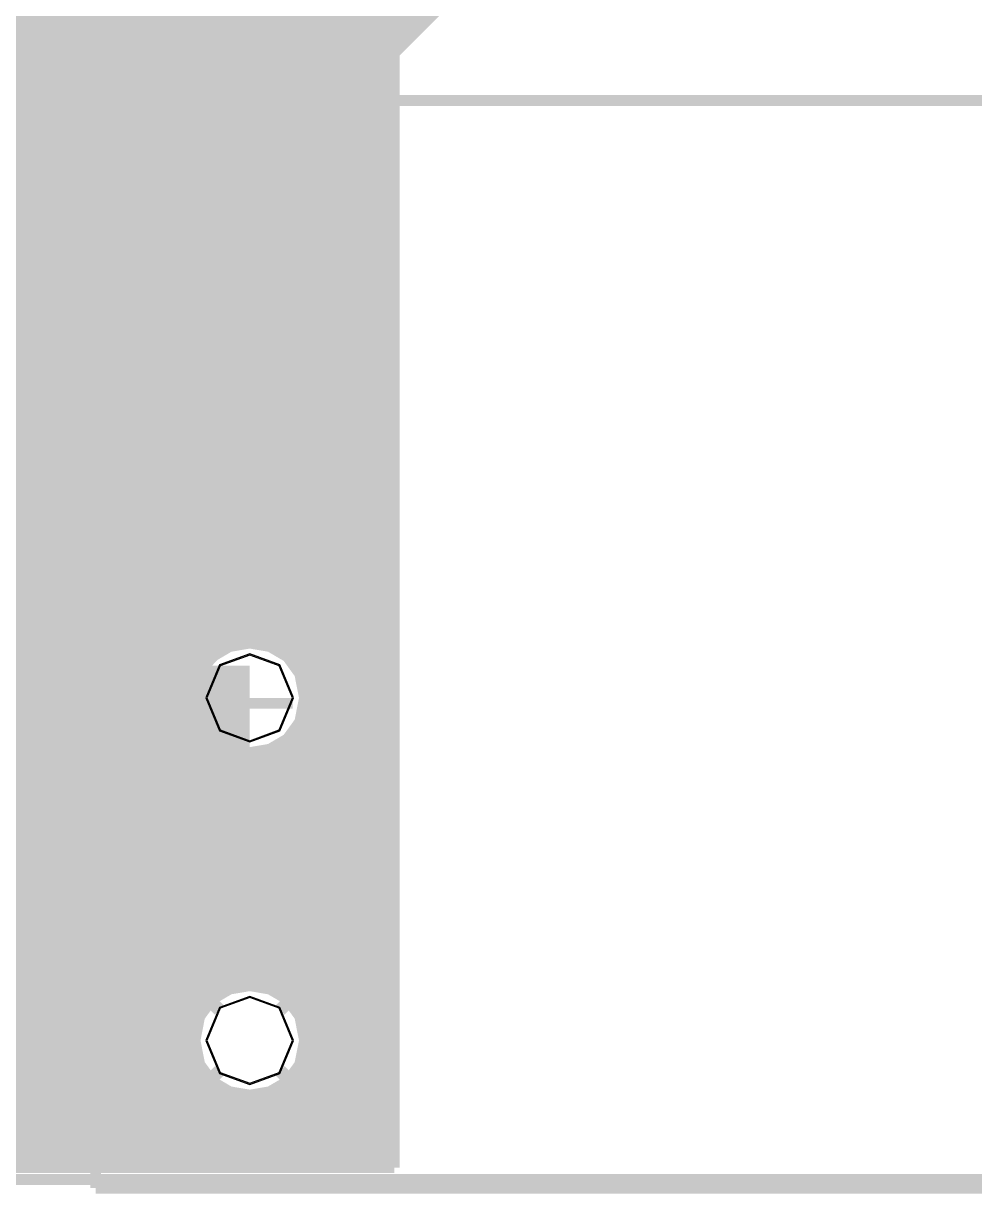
# Model space of a CAD drawing. Extents: x 0.2 to 4.14, y 0.2 to 4.15.
# Drawn here: x 1.392 to 2.266, y 0.198 to 1.274 of the extents above; entities that cross this region are included whole.
import ezdxf

# ---------------------------------------------------------------- set-up
doc = ezdxf.new("R2010")
doc.units = 0
doc.layers.get('0').update_dxf_attribs({"linetype": 'CONTINUOUS'})

msp = doc.modelspace()

# ---------------------------------------------------------------- linework, layer by layer
at = {"color": 232, "const_width": 0.01}
for points in [[(1.22705, 0.961481), (2.05268, 1.78711)], [(1.22591, 0.947646), (2.05268, 1.77442)], [(1.21669, 0.989312), (1.95936, 1.73199)], [(1.22163, 0.981554), (1.96733, 1.72721)], [(1.22521, 0.972385), (1.97803, 1.72521)], [(0.588975, 0.221625), (2.05268, 1.68528)], [(0.601725, 0.221625), (2.05268, 1.67258)], [(0.512642, 0.221625), (1.95031, 1.65929)], [(0.614421, 0.221625), (2.05268, 1.65983)], [(0.525336, 0.221625), (1.94976, 1.64606)], [(0.538086, 0.221625), (1.95329, 1.63683)], [(1.18484, 1.00836), (1.80826, 1.63183)], [(0.550781, 0.221625), (1.9591, 1.62989)], [(0.563531, 0.221625), (1.96696, 1.62506)], [(0.576226, 0.221625), (1.97749, 1.62283)], [(1.19482, 1.00564), (1.81435, 1.62517)], [(1.20334, 1.00141), (1.82254, 1.62061)], [(1.21061, 0.995985), (1.83356, 1.61892)], [(0.627169, 0.221625), (2.00483, 1.59928)], [(0.639865, 0.221625), (2.00526, 1.58697)], [(0.652615, 0.221625), (2.00917, 1.57818)], [(0.665364, 0.221625), (2.01525, 1.57156)], [(0.67806, 0.221625), (2.02349, 1.567)], [(0.910753, 0.428819), (2.05268, 1.57075)], [(1.73281, 1.24615), (2.05268, 1.56603)], [(0.899414, 0.430231), (2.03461, 1.56543)], [(0.561632, 0.42334), (1.66824, 1.52994)], [(1.15511, 1.00412), (1.67779, 1.52681)], [(1.17258, 1.00884), (1.69114, 1.5274)], [(0.560221, 0.447428), (1.49864, 1.38585)], [(0.561415, 0.435872), (1.51292, 1.38737)], [(1.73281, 0.221625), (1.73281, 1.24615)], [(0.919379, 0.42475), (1.73281, 1.23812)], [(0.926107, 0.418728), (1.73281, 1.22542)], [(0.930989, 0.410915), (1.73281, 1.21267)], [(0.933649, 0.400825), (1.73281, 1.19998)], [(0.931749, 0.386231), (1.73281, 1.18723)], [(0.779893, 0.221625), (1.73281, 1.17448)], [(0.792643, 0.221625), (1.73281, 1.16178)], [(0.805339, 0.221625), (1.73281, 1.14903)], [(0.818088, 0.221625), (1.73281, 1.13634)], [(0.830783, 0.221625), (1.73281, 1.12359)], [(0.843533, 0.221625), (1.73281, 1.11084)], [(0.856282, 0.221625), (1.73281, 1.09814)], [(0.868978, 0.221625), (1.73281, 1.08539)], [(0.881728, 0.221625), (1.73281, 1.0727)], [(0.894476, 0.221625), (1.73281, 1.05995)], [(0.907172, 0.221625), (1.73281, 1.0472)], [(0.919922, 0.221625), (1.73281, 1.03451)], [(0.932617, 0.221625), (1.73281, 1.02176)], [(0.945367, 0.221625), (1.73281, 1.00906)], [(1.15956, 0.423068), (1.73281, 0.996311)], [(1.17464, 0.425456), (1.73281, 0.983561)], [(1.18484, 0.422906), (1.73281, 0.970865)], [(1.19276, 0.418132), (1.73281, 0.958117)], [(1.19889, 0.411513), (1.73281, 0.945421)], [(1.20307, 0.402994), (1.73281, 0.932671)], [(1.20464, 0.391818), (1.73281, 0.919922)], [(1.0472, 0.221625), (1.73281, 0.907226)], [(1.0599, 0.221625), (1.73281, 0.894476)], [(1.27555, 0.424533), (1.73281, 0.881728)], [(1.28754, 0.423774), (1.73281, 0.869032)], [(1.57167, 0.695204), (1.73281, 0.856282)], [(1.59256, 0.703342), (1.73281, 0.843588)], [(1.60553, 0.703614), (1.73281, 0.830838)], [(1.61594, 0.701281), (1.73281, 0.818088)], [(1.62478, 0.697374), (1.73281, 0.805393)], [(1.63232, 0.692165), (1.73281, 0.792643)], [(1.63867, 0.685818), (1.73281, 0.779947)], [(1.64388, 0.678276), (1.73281, 0.767199)], [(1.64779, 0.669487), (1.73281, 0.754449)], [(1.65007, 0.659017), (1.73281, 0.741753)], [(1.64979, 0.64605), (1.73281, 0.729004)], [(1.64154, 0.625054), (1.73281, 0.716308)], [(1.25081, 0.221625), (1.73281, 0.703558)], [(1.26356, 0.221625), (1.73281, 0.69081)], [(1.27631, 0.221625), (1.73281, 0.678114)], [(1.2965, 0.420031), (1.55832, 0.681858)], [(1.28901, 0.221625), (1.73281, 0.665364)], [(1.30176, 0.221625), (1.73281, 0.652669)], [(1.30349, 0.414279), (1.55018, 0.660969)], [(1.3087, 0.406739), (1.54992, 0.648003)], [(1.31179, 0.397136), (1.55225, 0.637532)], [(1.31445, 0.221625), (1.73281, 0.639919)], [(1.16173, 0.221625), (1.56136, 0.621203)], [(1.31103, 0.383681), (1.55615, 0.628743)], [(1.3272, 0.221625), (1.73281, 0.627169)], [(1.17448, 0.221625), (1.56771, 0.614854)], [(1.18718, 0.221625), (1.57525, 0.609646)], [(1.23812, 0.221625), (1.62847, 0.611979)], [(1.33995, 0.221625), (1.73281, 0.614475)], [(1.19992, 0.221625), (1.58404, 0.60574)], [(1.21267, 0.221625), (1.59451, 0.603461)], [(1.22537, 0.221625), (1.60747, 0.603733)], [(1.35265, 0.221625), (1.73281, 0.601725)], [(1.3654, 0.221625), (1.73281, 0.589031)], [(1.37809, 0.221625), (1.73281, 0.576281)], [(1.39085, 0.221625), (1.73281, 0.563531)], [(1.4036, 0.221625), (1.73281, 0.550836)], [(1.57904, 0.384386), (1.73281, 0.538086)], [(1.59619, 0.388781), (1.73281, 0.52539)], [(1.60835, 0.388238), (1.73281, 0.512642)], [(1.61833, 0.385471), (1.73281, 0.499892)], [(1.62679, 0.381185), (1.73281, 0.487196)], [(1.634, 0.375706), (1.73281, 0.474447)], [(1.64008, 0.369032), (1.73281, 0.461751)], [(1.64497, 0.361219), (1.73281, 0.449001)], [(1.64854, 0.352051), (1.73281, 0.436253)], [(1.65028, 0.341038), (1.73281, 0.423557)], [(1.64903, 0.32704), (1.73281, 0.410807)], [(1.55632, 0.221625), (1.73281, 0.398113)], [(1.56901, 0.221625), (1.73281, 0.385362)], [(1.58176, 0.221625), (1.73281, 0.372613)], [(1.41629, 0.221625), (1.55414, 0.359483)], [(1.59451, 0.221625), (1.73281, 0.359918)], [(1.42904, 0.221625), (1.54975, 0.342339)], [(1.60721, 0.221625), (1.73281, 0.347168)], [(1.44174, 0.221625), (1.55035, 0.330186)], [(1.61996, 0.221625), (1.73281, 0.334472)], [(1.45449, 0.221625), (1.55306, 0.320204)], [(1.63265, 0.221625), (1.73281, 0.321724)], [(1.46724, 0.221625), (1.55735, 0.31174)], [(1.6454, 0.221625), (1.73281, 0.308974)], [(1.47993, 0.221625), (1.56282, 0.304525)], [(1.49268, 0.221625), (1.5695, 0.298449)], [(1.65815, 0.221625), (1.73281, 0.296278)], [(1.50538, 0.221625), (1.57736, 0.293565)], [(1.51813, 0.221625), (1.58653, 0.290039)], [(1.53088, 0.221625), (1.5975, 0.288249)], [(1.54357, 0.221625), (1.61149, 0.289551)], [(1.67085, 0.221625), (1.73281, 0.283529)], [(1.6836, 0.221625), (1.73281, 0.270833)], [(1.69629, 0.221625), (1.73281, 0.258083)], [(1.70904, 0.221625), (1.73281, 0.245389)], [(1.72179, 0.221625), (1.73281, 0.232639)], [(0.213325, 0.221625), (1.73281, 0.221625)]]:
    msp.add_lwpolyline(points, dxfattribs=at)
at = {"color": 60}
for points, const_width in [([(1.22635, 0.949653), (2.0504, 1.77371)], 0.01), ([(1.21598, 0.990235), (1.95856, 1.73275)], 0.01), ([(1.22108, 0.982585), (1.96619, 1.72771)], 0.01), ([(1.22694, 0.962999), (1.99419, 1.73025)], 0.01), ([(1.22483, 0.973633), (1.97646, 1.72526)], 0.01), ([(0.600097, 0.221625), (2.05072, 1.67219)], 0.01), ([(0.511014, 0.221625), (1.95107, 1.66163)], 0.01), ([(0.612847, 0.221625), (2.05078, 1.65956)], 0.01), ([(0.523762, 0.221625), (1.94954, 1.6474)], 0.01), ([(0.536458, 0.221625), (1.95269, 1.63786)], 0.01), ([(0.549208, 0.221625), (1.95822, 1.63064)], 0.01), ([(1.18343, 1.00857), (1.80767, 1.63281)], 0.01), ([(0.561957, 0.221625), (1.96582, 1.62549)], 0.01), ([(0.574653, 0.221625), (1.97597, 1.62294)], 0.01), ([(0.587403, 0.221625), (1.99274, 1.62696)], 0.01), ([(1.19368, 1.00608), (1.81347, 1.62592)], 0.01), ([(1.20237, 1.00201), (1.8214, 1.62104)], 0.01), ([(1.20974, 0.99669), (1.83197, 1.61892)], 0.01), ([(0.625597, 0.221625), (2.00526, 1.60129)], 0.01), ([(0.638292, 0.221625), (2.00493, 1.58826)], 0.01), ([(0.651042, 0.221625), (2.00851, 1.5791)], 0.01), ([(0.663738, 0.221625), (2.01438, 1.57226)], 0.01), ([(0.676486, 0.221625), (2.02229, 1.56743)], 0.01), ([(0.909506, 0.429199), (2.05106, 1.57075)], 0.01), ([(1.73281, 1.24929), (2.05106, 1.5676)], 0.01), ([(0.897678, 0.430067), (2.03299, 1.56538)], 0.01), ([(0.561686, 0.424968), (1.66715, 1.53049)], 0.01), ([(1.1518, 1.00239), (1.67649, 1.52707)], 0.01), ([(1.17079, 1.00868), (1.68907, 1.52696)], 0.01), ([(0.560004, 0.448839), (1.49724, 1.38596)], 0.01), ([(0.561307, 0.437338), (1.51074, 1.38677)], 0.01), ([(1.73281, 0.221625), (1.73281, 1.24929)], 0.01), ([(0.918403, 0.425347), (1.73281, 1.23975)], 0.01), ([(0.925347, 0.419542), (1.73281, 1.227)], 0.01), ([(0.930501, 0.412001), (1.73281, 1.21425)], 0.01), ([(0.933485, 0.402235), (1.73281, 1.20155)], 0.01), ([(0.932563, 0.388564), (1.73281, 1.1888)], 0.01), ([(0.778321, 0.221625), (1.73281, 1.17611)], 0.01), ([(0.791015, 0.221625), (1.73281, 1.16336)], 0.01), ([(0.803765, 0.221625), (1.73281, 1.15061)], 0.01), ([(0.816515, 0.221625), (1.73281, 1.13791)], 0.01), ([(0.82921, 0.221625), (1.73281, 1.12516)], 0.01), ([(0.84196, 0.221625), (1.73281, 1.11247)], 0.01), ([(0.854656, 0.221625), (1.73281, 1.09972)], 0.01), ([(0.867404, 0.221625), (1.73281, 1.08697)], 0.01), ([(0.880154, 0.221625), (1.73281, 1.07427)], 0.01), ([(0.89285, 0.221625), (1.73281, 1.06152)], 0.01), ([(0.905599, 0.221625), (1.73281, 1.04883)], 0.01), ([(0.918294, 0.221625), (1.73281, 1.03608)], 0.01), ([(0.931044, 0.221625), (1.73281, 1.02333)], 0.01), ([(0.943793, 0.221625), (1.73281, 1.01063)], 0.01), ([(1.15652, 0.421604), (1.73281, 0.997885)], 0.01), ([(1.17318, 0.42551), (1.73281, 0.985189)], 0.01), ([(1.18376, 0.423394), (1.73281, 0.972439)], 0.01), ([(1.19189, 0.418836), (1.73281, 0.95969)], 0.01), ([(1.19819, 0.412435), (1.73281, 0.946994)], 0.01), ([(1.20269, 0.404189), (1.73281, 0.934244)], 0.01), ([(1.2047, 0.393446), (1.73281, 0.92155)], 0.01), ([(1.19998, 0.375976), (1.73281, 0.9088)], 0.01), ([(1.05832, 0.221625), (1.73281, 0.89605)], 0.01), ([(1.27365, 0.424208), (1.73281, 0.883356)], 0.01), ([(1.28624, 0.424044), (1.73281, 0.870606)], 0.01), ([(1.29546, 0.420572), (1.73281, 0.85791)], 0.01), ([(1.59065, 0.703017), (1.73281, 0.845161)], 0.01), ([(1.60406, 0.703722), (1.73281, 0.832411)], 0.01), ([(1.61475, 0.70166), (1.73281, 0.819715)], 0.01), ([(1.62375, 0.697971), (1.73281, 0.806967)], 0.01), ([(1.6314, 0.692871), (1.73281, 0.794271)], 0.01), ([(1.63792, 0.686686), (1.73281, 0.781521)], 0.01), ([(1.64328, 0.679308), (1.73281, 0.768772)], 0.01), ([(1.64735, 0.670628), (1.73281, 0.756076)], 0.01), ([(1.6499, 0.660428), (1.73281, 0.743326)], 0.01), ([(1.65007, 0.64784), (1.73281, 0.730632)], 0.01), ([(1.6441, 0.629178), (1.73281, 0.717882)], 0.01), ([(1.24924, 0.221625), (1.73281, 0.705132)], 0.01), ([(1.26199, 0.221625), (1.73281, 0.692437)], 0.01), ([(1.27468, 0.221625), (1.73281, 0.679688)], 0.01), ([(1.28743, 0.221625), (1.73281, 0.666992)], 0.01), ([(1.30273, 0.415093), (1.55051, 0.662869)], 0.01), ([(1.30013, 0.221625), (1.73281, 0.654243)], 0.01), ([(1.30816, 0.407824), (1.54981, 0.649414)], 0.01), ([(1.31288, 0.221625), (1.73281, 0.641493)], 0.01), ([(1.31152, 0.398438), (1.55181, 0.638781)], 0.01), ([(1.16016, 0.221625), (1.56065, 0.622071)], 0.01), ([(1.31152, 0.385742), (1.55556, 0.629775)], 0.01), ([(1.32563, 0.221625), (1.73281, 0.628797)], 0.01), ([(1.17285, 0.221625), (1.56683, 0.615614)], 0.01), ([(1.1856, 0.221625), (1.57422, 0.610243)], 0.01), ([(1.23649, 0.221625), (1.62435, 0.609429)], 0.01), ([(1.33832, 0.221625), (1.73281, 0.616049)], 0.01), ([(1.19835, 0.221625), (1.58285, 0.606174)], 0.01), ([(1.21105, 0.221625), (1.5931, 0.603624)], 0.01), ([(1.2238, 0.221625), (1.60563, 0.603461)], 0.01), ([(1.35107, 0.221625), (1.73281, 0.603353)], 0.01), ([(1.36377, 0.221625), (1.73281, 0.590603)], 0.01), ([(1.37652, 0.221625), (1.73281, 0.577854)], 0.01), ([(1.38926, 0.221625), (1.73281, 0.565158)], 0.01), ([(1.40196, 0.221625), (1.73281, 0.552408)], 0.01), ([(1.5759, 0.382813), (1.73281, 0.539714)], 0.01), ([(1.59446, 0.388618), (1.73281, 0.526964)], 0.01), ([(1.60699, 0.388456), (1.73281, 0.514214)], 0.01), ([(1.61719, 0.385906), (1.73281, 0.501519)], 0.01), ([(1.62582, 0.381836), (1.73281, 0.488769)], 0.01), ([(1.63319, 0.376465), (1.73281, 0.476074)], 0.01), ([(1.63938, 0.369954), (1.73281, 0.463325)], 0.01), ([(1.64442, 0.36225), (1.73281, 0.450575)], 0.01), ([(1.64817, 0.353244), (1.73281, 0.437879)], 0.01), ([(1.65017, 0.342557), (1.73281, 0.425131)], 0.01), ([(1.64947, 0.329101), (1.73281, 0.412435)], 0.01), ([(1.55469, 0.221625), (1.73281, 0.399685)], 0.01), ([(1.56743, 0.221625), (1.73281, 0.386936)], 0.01), ([(1.56435, 0.374186), (1.57215, 0.366428)], 0.01181), ([(1.58018, 0.221625), (1.73281, 0.37424)], 0.01), ([(1.63558, 0.374186), (1.62782, 0.366428)], 0.01181), ([(1.41471, 0.221625), (1.55578, 0.362685)], 0.01), ([(1.59289, 0.221625), (1.73281, 0.36149)], 0.01), ([(1.4274, 0.221625), (1.54992, 0.344129)], 0.01), ([(1.60563, 0.221625), (1.73281, 0.348796)], 0.01), ([(1.44015, 0.221625), (1.55013, 0.331543)], 0.01), ([(1.61833, 0.221625), (1.73281, 0.336046)], 0.01), ([(1.4529, 0.221625), (1.55263, 0.321397)], 0.01), ([(1.63108, 0.221625), (1.73281, 0.323296)], 0.01), ([(1.4656, 0.221625), (1.55675, 0.312717)], 0.01), ([(1.56435, 0.302951), (1.57215, 0.31071)], 0.01181), ([(1.63558, 0.302951), (1.62782, 0.31071)], 0.01181), ([(1.64382, 0.221625), (1.73281, 0.310601)], 0.01), ([(1.47835, 0.221625), (1.56213, 0.305393)], 0.01), ([(1.49104, 0.221625), (1.56863, 0.299154)], 0.01), ([(1.65653, 0.221625), (1.73281, 0.297851)], 0.01), ([(1.50379, 0.221625), (1.57628, 0.294108)], 0.01), ([(1.51654, 0.221625), (1.58529, 0.290364)], 0.01), ([(1.52924, 0.221625), (1.59597, 0.288357)], 0.01), ([(1.54199, 0.221625), (1.60949, 0.289117)], 0.01), ([(1.66928, 0.221625), (1.73281, 0.285156)], 0.01), ([(1.68197, 0.221625), (1.73281, 0.272407)], 0.01), ([(1.69472, 0.221625), (1.73281, 0.259657)], 0.01), ([(1.70747, 0.221625), (1.73281, 0.246961)], 0.01), ([(1.72017, 0.221625), (1.73281, 0.234213)], 0.01), ([(0.213325, 0.221625), (1.73281, 0.221625)], 0.01)]:
    msp.add_lwpolyline(points, dxfattribs=dict(at, const_width=const_width))
at = {"color": 254, "const_width": 0.01}
for points in [[(1.45828, 0.202746), (1.45828, 1.20275)], [(1.45828, 1.20275), (3.25749, 1.20275)], [(1.41297, 1.15549), (1.25548, 1.15549)], [(1.41297, 0.958658), (1.41297, 1.15549)], [(1.25548, 0.958658), (1.41297, 0.958658)], [(4.13938, 0.210612), (0.202365, 0.210612)], [(3.25749, 0.202746), (1.45828, 0.202746)]]:
    msp.add_lwpolyline(points, dxfattribs=at)
at = {"color": 232, "const_width": 0.01}
for points in [[(1.65033, 0.653537), (1.646, 0.675618), (1.6346, 0.691351), (1.61843, 0.700792), (1.59999, 0.703939), (1.58149, 0.700792), (1.56538, 0.691351), (1.55393, 0.675618), (1.54964, 0.653537), (1.55393, 0.631511), (1.56538, 0.615776), (1.58149, 0.606336), (1.59999, 0.60319), (1.61843, 0.606336), (1.6346, 0.615776), (1.646, 0.631511), (1.65033, 0.653537)], [(1.65033, 0.653537), (1.646, 0.675618), (1.6346, 0.691351), (1.61843, 0.700792), (1.59999, 0.703939), (1.58149, 0.700792), (1.56538, 0.691351), (1.55393, 0.675618), (1.54964, 0.653537), (1.55393, 0.631511), (1.56538, 0.615776), (1.58149, 0.606336), (1.59999, 0.60319), (1.61843, 0.606336), (1.6346, 0.615776), (1.646, 0.631511), (1.65033, 0.653537)], [(1.65033, 0.338542), (1.646, 0.360622), (1.6346, 0.376357), (1.61843, 0.385796), (1.59999, 0.388943), (1.58149, 0.385796), (1.56538, 0.376357), (1.55393, 0.360622), (1.54964, 0.338542), (1.55393, 0.316569), (1.56538, 0.300836), (1.58149, 0.291396), (1.59999, 0.288249), (1.61843, 0.291396), (1.6346, 0.300836), (1.646, 0.316569), (1.65033, 0.338542)], [(1.65033, 0.338542), (1.646, 0.360622), (1.6346, 0.376357), (1.61843, 0.385796), (1.59999, 0.388943), (1.58149, 0.385796), (1.56538, 0.376357), (1.55393, 0.360622), (1.54964, 0.338542), (1.55393, 0.316569), (1.56538, 0.300836), (1.58149, 0.291396), (1.59999, 0.288249), (1.61843, 0.291396), (1.6346, 0.300836), (1.646, 0.316569), (1.65033, 0.338542)]]:
    msp.add_lwpolyline(points, close=True, dxfattribs=at)
at = {"color": 60, "const_width": 0.01}
for points in [[(1.65033, 0.653537), (1.646, 0.675618), (1.6346, 0.691351), (1.61843, 0.700792), (1.59999, 0.703939), (1.58149, 0.700792), (1.56538, 0.691351), (1.55393, 0.675618), (1.54964, 0.653537), (1.55393, 0.631511), (1.56538, 0.615776), (1.58149, 0.606336), (1.59999, 0.60319), (1.61843, 0.606336), (1.6346, 0.615776), (1.646, 0.631511), (1.65033, 0.653537)], [(1.65033, 0.653537), (1.646, 0.675618), (1.6346, 0.691351), (1.61843, 0.700792), (1.59999, 0.703939), (1.58149, 0.700792), (1.56538, 0.691351), (1.55393, 0.675618), (1.54964, 0.653537), (1.55393, 0.631511), (1.56538, 0.615776), (1.58149, 0.606336), (1.59999, 0.60319), (1.61843, 0.606336), (1.6346, 0.615776), (1.646, 0.631511), (1.65033, 0.653537)], [(1.65033, 0.338542), (1.646, 0.360622), (1.6346, 0.376357), (1.61843, 0.385796), (1.59999, 0.388943), (1.58149, 0.385796), (1.56538, 0.376357), (1.55393, 0.360622), (1.54964, 0.338542), (1.55393, 0.316569), (1.56538, 0.300836), (1.58149, 0.291396), (1.59999, 0.288249), (1.61843, 0.291396), (1.6346, 0.300836), (1.646, 0.316569), (1.65033, 0.338542)], [(1.65033, 0.338542), (1.646, 0.360622), (1.6346, 0.376357), (1.61843, 0.385796), (1.59999, 0.388943), (1.58149, 0.385796), (1.56538, 0.376357), (1.55393, 0.360622), (1.54964, 0.338542), (1.55393, 0.316569), (1.56538, 0.300836), (1.58149, 0.291396), (1.59999, 0.288249), (1.61843, 0.291396), (1.6346, 0.300836), (1.646, 0.316569), (1.65033, 0.338542)]]:
    msp.add_lwpolyline(points, close=True, dxfattribs=at)
at = {"color": 151}
for points in [[(1.64035, 0.653537), (1.62771, 0.683811), (1.59999, 0.693901), (1.57221, 0.683811), (1.55963, 0.653537), (1.57221, 0.623264), (1.59999, 0.613172), (1.62771, 0.623264), (1.64035, 0.653537)], [(1.64035, 0.338542), (1.62771, 0.368869), (1.59999, 0.378961), (1.57221, 0.368869), (1.55963, 0.338542), (1.57221, 0.308268), (1.59999, 0.298178), (1.62771, 0.308268), (1.64035, 0.338542)]]:
    msp.add_lwpolyline(points, close=True, dxfattribs=at)
at = {"color": 93}
for points in [[(1.64035, 0.653537), (1.62771, 0.683811), (1.59999, 0.693901), (1.57221, 0.683811), (1.55963, 0.653537), (1.57221, 0.623264), (1.59999, 0.613172), (1.62771, 0.623264), (1.64035, 0.653537)], [(1.64035, 0.338542), (1.62771, 0.368869), (1.59999, 0.378961), (1.57221, 0.368869), (1.55963, 0.338542), (1.57221, 0.308268), (1.59999, 0.298178), (1.62771, 0.308268), (1.64035, 0.338542)]]:
    msp.add_lwpolyline(points, close=True, dxfattribs=at)
at = {"color": 40}
for points in [[(1.63938, 0.653537), (1.62706, 0.683051), (1.59999, 0.692925), (1.57286, 0.683051), (1.5606, 0.653537), (1.57286, 0.624024), (1.59999, 0.61415), (1.62706, 0.624024), (1.63938, 0.653537)], [(1.63938, 0.338542), (1.62706, 0.36811), (1.59999, 0.377929), (1.57286, 0.36811), (1.5606, 0.338542), (1.57286, 0.309082), (1.59999, 0.299208), (1.62706, 0.309082), (1.63938, 0.338542)]]:
    msp.add_lwpolyline(points, close=True, dxfattribs=at)
at = {"color": 13}
for points in [[(1.63938, 0.653537), (1.62706, 0.683051), (1.59999, 0.692925), (1.57286, 0.683051), (1.5606, 0.653537), (1.57286, 0.624024), (1.59999, 0.61415), (1.62706, 0.624024), (1.63938, 0.653537)], [(1.63938, 0.338542), (1.62706, 0.36811), (1.59999, 0.377929), (1.57286, 0.36811), (1.5606, 0.338542), (1.57286, 0.309082), (1.59999, 0.299208), (1.62706, 0.309082), (1.63938, 0.338542)]]:
    msp.add_lwpolyline(points, close=True, dxfattribs=at)
at = {"color": 40}
for points, const_width in [([(1.59999, 0.643664), (1.59999, 0.653537)], 0.07874), ([(1.22597, 0.643664), (1.59999, 0.643664)], 0.07874), ([(4.13938, 0.210612), (0.202365, 0.210612)], 0.01)]:
    msp.add_lwpolyline(points, dxfattribs=dict(at, const_width=const_width))
at = {"color": 60}
msp.add_lwpolyline([(1.63938, 0.338542), (1.62706, 0.36811), (1.59999, 0.377929), (1.57286, 0.36811), (1.5606, 0.338542), (1.57286, 0.309082), (1.59999, 0.299208), (1.62706, 0.309082), (1.63938, 0.338542)], close=True, dxfattribs=at)
at = {"color": 151, "const_width": 0.01}
msp.add_lwpolyline([(4.13938, 0.210612), (0.202365, 0.210612)], dxfattribs=at)
at = {"color": 93, "const_width": 0.01}
msp.add_lwpolyline([(4.13938, 0.210612), (0.202365, 0.210612)], dxfattribs=at)
at = {"color": 200, "const_width": 0.01}
msp.add_lwpolyline([(4.13938, 0.210612), (0.202365, 0.210612)], dxfattribs=at)
at = {"color": 13, "const_width": 0.01}
msp.add_lwpolyline([(4.13938, 0.210612), (0.202365, 0.210612)], dxfattribs=at)
at = {"color": 173, "const_width": 0.01}
msp.add_lwpolyline([(4.13938, 0.210612), (0.202365, 0.210612)], dxfattribs=at)

doc.saveas('drawing.dxf')
